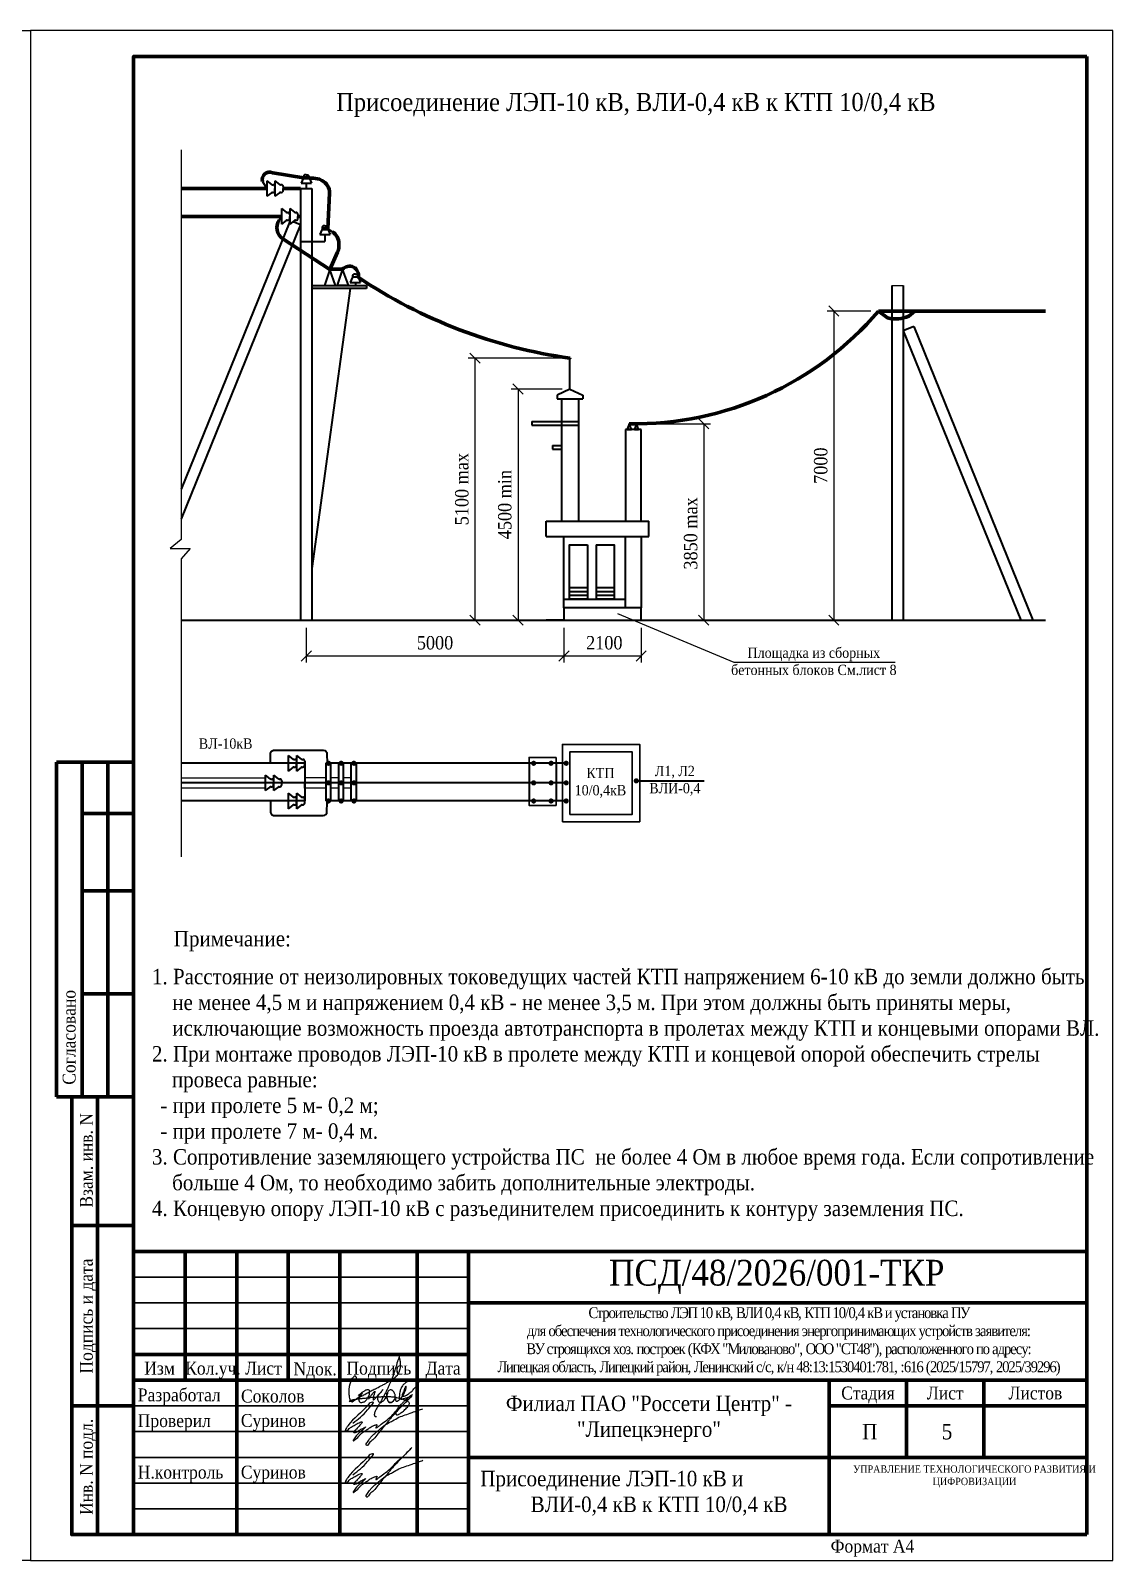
# Model space of a CAD drawing. Header units: millimetres. Extents: x 2157 to 10678, y 3616 to 3913.
# Drawn here: x 6897.9 to 7106.5, y 3616.3 to 3913.3 of the extents above; entities that cross this region are included whole.
import ezdxf
from ezdxf.enums import TextEntityAlignment as Align

# ---------------------------------------------------------------- set-up
doc = ezdxf.new("R2010")
doc.units = ezdxf.units.MM
doc.layers.add('П', color=7, linetype='Continuous')
doc.layers.add('Чертеж', color=7, linetype='Continuous')
doc.styles.add('ESKD1', font='', dxfattribs={"width": 1.2, "oblique": 15})
doc.styles.add('Simplex8', font='times.ttf', dxfattribs={"height": 3.5})
doc.styles.add('стиль1', font='times.ttf', dxfattribs={"width": 0.9})
doc.styles.add('стиль2', font='times.ttf', dxfattribs={"width": 0.9, "height": 2.5})
doc.styles.get('ESKD1').set_extended_font_data('GOST type A')
doc.dimstyles.new('GENPLAN', dxfattribs={"dimtxt": 2.6, "dimasz": 4, "dimexe": 1.3, "dimexo": 1.5, "dimgap": 1.2, "dimtad": 1, "dimzin": 0, "dimtxsty": 'ESKD1', "dimtsz": 1, "dimcen": -2, "dimadec": 0, "dimazin": 0, "dimtfac": 0.75, "dimtix": 1, "dimtmove": 0, "dimatfit": 3, "dimfxl": 1, "dimtvp": 1.2, "dimarcsym": 0})

# ---------------------------------------------------------------- blocks, each defined once
blk = doc.blocks.new('Штамп б')
at = {"lineweight": 70}
for points in [[(20, 0), (8, 0), (8, 85), (20, 85)], [(13, 0), (13, 85)], [(8, 60), (20, 60)], [(8, 25), (20, 25)]]:
    blk.add_lwpolyline(points, dxfattribs=at)
at = {"lineweight": 25, "style": 'Simplex8', "width": 0.9}
for s, p in [('Взам. инв. N', (12.06, 63.49)), ('Подпись и дата', (12.06, 31.28)), ('Инв. N подл.', (12.06, 3.82))]:
    blk.add_text(s, height=2.5, rotation=90, dxfattribs=at).set_placement(p)
blk = doc.blocks.new('A$C5B0935FB')
at = {"lineweight": 70}
for p, q in [((20, 65), (5, 65)), ((5, 0), (5, 65)), ((10, 55), (10, 65)), ((15, 0), (15, 65)), ((20, 0), (20, 65)), ((10, 40), (10, 55)), ((10, 55), (20, 55)), ((10, 20), (10, 40)), ((10, 40), (20, 40)), ((10, 0), (10, 20)), ((10, 20), (20, 20)), ((10, 0), (5, 0)), ((15, 0), (10, 0)), ((20, 0), (15, 0)), ((15, 0), (15, 0))]:
    blk.add_line(p, q, dxfattribs=at)
at = {"lineweight": 25, "style": 'стиль1', "width": 0.9}
blk.add_text('Согласовано', height=2.5, rotation=90, dxfattribs=at).set_placement((8.72, 2.35))
blk = doc.blocks.new('A$C7F1F469D')
at = {"color": 5, "lineweight": 25}
blk.add_spline([(-0.1, 1.78), (1.34, 2.93), (2.75, 4.33), (3.55, 5.31), (3.81, 5.64), (3.86, 5.8), (3.66, 5.81), (3.25, 5.7), (2.89, 5.36), (-1.09, 1.26), (-1.29, 0.98), (-1.47, 0.67), (-1.59, 0.28), (-1.54, 0.16), (-0.98, 0.55), (-0.42, 1.01), (0.34, 1.44), (1.08, 1.86), (1.69, 1.97), (1.62, 1.83), (1.26, 1.37), (0.56, 0.61), (0.16, 0.22), (0, 0), (0.24, -0.04), (0.82, 0.16), (1.44, 0.58), (2.18, 0.95), (2.33, 1.04), (1.93, 0.58), (1.28, 0.02), (0.64, -0.58), (0.1, -1.31), (-0.06, -1.68), (0.13, -1.59), (0.39, -1.41), (1.23, -0.56), (1.62, -0.16), (2.27, 0.27), (2.82, 0.65), (3.41, 1.04), (3.83, 1.25), (4.1, 1.35), (4.33, 1.44), (4.56, 1.45), (4.6, 1.35), (4.48, 1.19), (4.35, 0.92), (4.39, 0.82), (4.59, 0.91), (5.09, 1.34), (6.19, 2.18), (7.41, 3.21), (8.36, 4.22), (9.62, 5.31), (10.99, 6.68), (11.27, 6.98), (9.83, 5.51), (8.6, 4.26), (7.7, 3.28), (7.2, 2.7), (6.74, 2.12), (6.16, 1.41), (5.49, 0.62), (4.74, -0.34), (3.92, -1.29), (3.19, -1.94), (2.91, -2.31), (2.67, -2.58), (2.52, -2.55), (2.49, -2.26), (2.69, -1.9), (3.27, -1.11), (3.8, -0.52), (4.48, 0.07), (5.33, 0.79), (5.97, 1.29), (6.7, 1.77), (7.56, 2.21), (8.83, 2.91), (10.02, 3.35), (11.36, 3.83), (12.55, 4.24), (13.47, 4.57)], degree=3, dxfattribs=at)
blk = doc.blocks.new('Штамп фамилии')
at = {"color": 5}
for points in [[(43.73, -2.14), (43.83, -1.98), (43.93, -1.82), (44.04, -1.65), (44.11, -1.55), (44.23, -1.38), (44.32, -1.29), (44.41, -1.19), (44.52, -1.03), (44.65, -0.88), (44.74, -0.73), (44.83, -0.66), (44.93, -0.57), (44.93, -0.53), (44.92, -0.75), (44.86, -0.97), (44.83, -1.07), (44.81, -1.22), (44.75, -1.37), (44.72, -1.49), (44.69, -1.6), (44.66, -1.72), (44.63, -1.84), (44.61, -1.96), (44.61, -2.1), (44.64, -2.21), (44.67, -2.3), (44.77, -2.23), (44.87, -2.13), (44.95, -2.04), (45.04, -1.97), (45.13, -1.84), (45.25, -1.75), (45.32, -1.64), (45.4, -1.54), (45.51, -1.43), (45.63, -1.29), (45.73, -1.16), (45.83, -1.06), (45.94, -0.96), (46.05, -0.86), (46.13, -0.75), (46.2, -0.67), (46.28, -0.54), (46.36, -0.41), (46.45, -0.32), (46.54, -0.26), (46.33, -0.52), (46.17, -0.74), (46, -0.92), (45.89, -1.03), (45.74, -1.16), (45.61, -1.34), (45.55, -1.5), (45.52, -1.66), (45.51, -1.81), (45.5, -1.93), (45.5, -2.12), (45.55, -2.29), (45.59, -2.43), (45.65, -2.53), (45.74, -2.63), (45.87, -2.7), (46.05, -2.74), (46.16, -2.73), (46.26, -2.7), (46.4, -2.59), (46.51, -2.5), (46.61, -2.41), (46.74, -2.28), (46.84, -2.17), (46.91, -2.07), (47.05, -1.95), (47.16, -1.81), (47.24, -1.61), (47.28, -1.44), (47.26, -1.27), (47.26, -1.17), (47.25, -0.99), (47.25, -0.89), (47.28, -1.05), (47.28, -1.25), (47.27, -1.42), (47.27, -1.63), (47.28, -1.76), (47.3, -1.91), (47.32, -2.03), (47.34, -2.14), (47.38, -2.26), (47.43, -2.39), (47.49, -2.46), (47.55, -2.56), (47.63, -2.62), (47.79, -2.73), (47.93, -2.77), (48.05, -2.78), (48.16, -2.76), (48.29, -2.72), (48.43, -2.59), (48.56, -2.49), (48.67, -2.32), (48.74, -2.18), (48.82, -2.05), (48.89, -1.91), (48.93, -1.71), (48.93, -1.5), (48.92, -1.36), (48.89, -1.23), (48.84, -1.12), (48.77, -0.98), (48.7, -0.83), (48.62, -0.66), (48.52, -0.54), (48.43, -0.46), (48.31, -0.37), (48.2, -0.33), (48.1, -0.3), (48.01, -0.29), (47.91, -0.3), (47.82, -0.34), (47.69, -0.44), (47.61, -0.52), (47.55, -0.62), (47.5, -0.7), (47.43, -0.84), (47.4, -0.92), (47.38, -1.05), (47.32, -1.19), (47.28, -1.36), (47.3, -1.71), (47.35, -2.01), (47.38, -2.24), (47.56, -2.51), (47.76, -2.64), (47.95, -2.71), (48.21, -2.71), (48.39, -2.59), (48.56, -2.41), (48.76, -2.15), (48.94, -2.02), (49, -1.97), (48.99, -2.14), (48.99, -2.3), (49.03, -2.41), (49.1, -2.51), (49.19, -2.51), (49.33, -2.47), (49.46, -2.38), (49.69, -2.22), (49.82, -2.09), (50.06, -1.91), (50.18, -1.73), (50.36, -1.48), (50.47, -1.3), (50.56, -1.12), (50.59, -1.06), (50.65, -0.98), (50.74, -0.81), (50.79, -0.66), (50.84, -0.53), (50.88, -0.41), (50.96, -0.25), (51, -0.09), (51.03, 0.06), (51.04, 0.16), (51.03, 0.28), (51.03, 0.37), (50.99, 0.41), (50.95, 0.4), (50.92, 0.34), (50.87, 0.24), (50.82, 0.13), (50.78, 0.03), (50.73, -0.06), (50.71, -0.14), (50.67, -0.22), (50.62, -0.34), (50.58, -0.46), (50.55, -0.57), (50.51, -0.66), (50.46, -0.74), (50.42, -0.83), (50.38, -0.95), (50.31, -1.07), (50.27, -1.17), (50.26, -1.28), (50.26, -1.41), (50.29, -1.48), (50.33, -1.51), (50.38, -1.52), (50.51, -1.54), (50.64, -1.52), (50.81, -1.47), (50.95, -1.4), (51.11, -1.3), (51.29, -1.22), (51.39, -1.11), (51.52, -1.04), (51.61, -0.95), (51.72, -0.88), (51.85, -0.74), (52, -0.66), (52.17, -0.54), (52.29, -0.43), (52.42, -0.29), (52.55, -0.12), (52.81, 0.14), (52.96, 0.34), (53.06, 0.44), (53.23, 0.71), (53.35, 0.85), (53.46, 1.1), (53.53, 1.37), (53.56, 1.53), (53.55, 1.64), (53.48, 1.68), (53.37, 1.71), (53.22, 1.74), (53.08, 1.75), (52.93, 1.76), (52.74, 1.75), (52.59, 1.72), (52.41, 1.69), (52.3, 1.66), (52.19, 1.62), (52.05, 1.58), (51.87, 1.53), (51.73, 1.47), (51.6, 1.42), (51.5, 1.37), (51.36, 1.3), (51.24, 1.26), (51.08, 1.18), (50.97, 1.1), (50.83, 0.98), (50.73, 0.9), (50.58, 0.79), (50.41, 0.59), (50.31, 0.47), (50.22, 0.31), (50.15, 0.2), (50.05, 0.03), (50, -0.13), (49.94, -0.25), (49.89, -0.41), (49.85, -0.58), (49.81, -0.74), (49.77, -0.98), (49.75, -1.13), (49.74, -1.3), (49.72, -1.48), (49.7, -1.63), (49.7, -1.76), (49.69, -1.89), (49.73, -1.99), (49.77, -2.03), (49.86, -2.07), (49.94, -2.07), (50.05, -2.08), (50.18, -2.08), (50.31, -2.07), (50.39, -2.04), (50.54, -2.01), (50.72, -1.96), (50.96, -1.88), (51.14, -1.83), (51.26, -1.78), (51.39, -1.74), (51.56, -1.7), (51.72, -1.63), (51.88, -1.57), (52.04, -1.49), (52.13, -1.41), (52.22, -1.28), (52.24, -1.22), (52.18, -1.27), (52.06, -1.35), (51.95, -1.42), (51.83, -1.49), (51.72, -1.55), (51.63, -1.65), (51.53, -1.75), (51.44, -1.86), (51.33, -1.92), (51.23, -2.02), (51.13, -2.11), (51.02, -2.2), (50.92, -2.26), (50.81, -2.34), (50.75, -2.44), (50.66, -2.52), (50.55, -2.61), (50.5, -2.67), (50.4, -2.78), (50.3, -2.89), (50.18, -2.99), (50.11, -3.06), (49.99, -3.17), (49.87, -3.28), (49.76, -3.38), (49.63, -3.54), (49.53, -3.65), (49.49, -3.74), (49.41, -3.86), (49.34, -3.96), (49.27, -4.04), (49.19, -4.15), (49.15, -4.22), (49.09, -4.33), (49.05, -4.44), (49.03, -4.54), (49.03, -4.64), (49.03, -4.72), (49.03, -4.81), (49.04, -4.91), (49.05, -5), (49.08, -5.05), (49.14, -5.12), (49.19, -5.15), (49.32, -5.16), (49.52, -5.09), (49.61, -5.04), (49.79, -4.95), (49.93, -4.85), (50.02, -4.79), (50.17, -4.66), (50.3, -4.55), (50.49, -4.41), (50.64, -4.29), (50.79, -4.13), (50.96, -3.99), (51.12, -3.82), (51.28, -3.66), (51.42, -3.49), (51.51, -3.35), (51.6, -3.2), (51.63, -3.06), (51.66, -2.96), (51.66, -2.87), (51.61, -2.79), (51.55, -2.7), (51.42, -2.62), (51.36, -2.56), (51.06, -2.43), (50.9, -2.37), (50.74, -2.3), (50.52, -2.21), (50.27, -2.09), (50.08, -2.05), (49.88, -1.98), (49.69, -1.95), (49.48, -1.91), (49.23, -1.85), (49.07, -1.8), (48.9, -1.77), (48.69, -1.74), (48.57, -1.72), (48.35, -1.7), (48.23, -1.7), (48.05, -1.68), (47.81, -1.66), (47.6, -1.65), (47.4, -1.65), (47.25, -1.65), (47, -1.63), (46.84, -1.64), (46.62, -1.65), (46.43, -1.66), (46.27, -1.67), (46.1, -1.69), (45.81, -1.71), (45.58, -1.71), (45.37, -1.74), (45.12, -1.76), (44.85, -1.77), (44.66, -1.77), (44.47, -1.79), (44.19, -1.8), (44.03, -1.82), (43.69, -1.85), (43.48, -1.89), (43.28, -1.91), (43.06, -1.95), (42.79, -1.98), (42.58, -2.01), (42.41, -2.04), (42.07, -2.06), (41.79, -2.1), (41.52, -2.14), (41.25, -2.18), (40.95, -2.22), (40.69, -2.26), (40.48, -2.32), (40.25, -2.38), (40.08, -2.45), (39.94, -2.51), (40.01, -2.53), (40.29, -2.48), (40.42, -2.42), (40.63, -2.37), (40.91, -2.32), (41.13, -2.22), (41.37, -2.12), (41.57, -1.98), (41.78, -1.85), (41.96, -1.76), (42.11, -1.68), (42.25, -1.57), (42.49, -1.48), (42.66, -1.38), (42.84, -1.28), (43.03, -1.17), (43.29, -1.03), (43.5, -0.91), (43.63, -0.85), (43.71, -0.79), (43.85, -0.74), (43.99, -0.66), (44.12, -0.57), (44.26, -0.49), (44.44, -0.39), (44.66, -0.27), (44.85, -0.19), (45.07, -0.09), (45.27, 0.01), (45.6, 0.18), (45.89, 0.32), (46.14, 0.46), (46.28, 0.53), (46.41, 0.58), (46.52, 0.65), (46.65, 0.72), (46.8, 0.81), (46.92, 0.88), (47.08, 0.96), (47.28, 1.1), (47.44, 1.22), (47.61, 1.32), (47.82, 1.45), (47.96, 1.51), (48.11, 1.6), (48.27, 1.69), (48.4, 1.8), (48.56, 1.9), (48.67, 1.98), (48.87, 2.12), (48.96, 2.2), (49.05, 2.26), (49.18, 2.41), (49.33, 2.58), (49.44, 2.76), (49.53, 2.91), (49.58, 2.99), (49.65, 3.13), (49.69, 3.19), (49.72, 3.27), (49.77, 3.43), (49.81, 3.54), (49.83, 3.65), (49.87, 3.74), (49.89, 3.84), (49.91, 3.97), (49.91, 4.05), (49.93, 4.19), (49.93, 4.29), (49.93, 4.48), (49.94, 4.62), (49.93, 4.79), (49.94, 4.92), (49.92, 5.17), (49.9, 5.34), (49.85, 5.46), (49.82, 5.64), (49.8, 5.81), (49.75, 6.03), (49.72, 6.14), (49.7, 6.21), (49.66, 6.11), (49.6, 5.96), (49.54, 5.74), (49.49, 5.6), (49.45, 5.5), (49.4, 5.38), (49.36, 5.28), (49.33, 5.13), (49.29, 5.05), (49.24, 4.88), (49.22, 4.8), (49.21, 4.71), (49.14, 4.53), (49.13, 4.39), (49.1, 4.29), (49.08, 4.21), (49.04, 4.11), (48.98, 3.94), (48.93, 3.75), (48.85, 3.52), (48.8, 3.33), (48.75, 3.18), (48.71, 3.05), (48.67, 2.91), (48.61, 2.76), (48.51, 2.51), (48.43, 2.27), (48.3, 2), (48.19, 1.73), (48.04, 1.41), (47.91, 1.07), (47.75, 0.67), (47.66, 0.47), (47.53, 0.23), (47.46, 0.05), (47.33, -0.21), (47.23, -0.42), (47.12, -0.63), (46.99, -0.88), (46.89, -1.07), (46.77, -1.3), (46.67, -1.5), (46.57, -1.65), (46.47, -1.88), (46.38, -2.04), (46.33, -2.15), (46.23, -2.39), (46.13, -2.57), (46.02, -2.74), (45.92, -2.88), (45.86, -3.02), (45.76, -3.15), (45.6, -3.42), (45.47, -3.62), (45.35, -3.84), (45.24, -4.02), (45.15, -4.2), (45.03, -4.41), (44.92, -4.61), (44.89, -4.74), (44.89, -4.8), (44.88, -4.88), (44.86, -4.94), (44.86, -5.01), (44.85, -5.09), (44.85, -5.14), (44.87, -5.24), (44.88, -5.29), (44.9, -5.35), (44.92, -5.38), (44.94, -5.41), (44.97, -5.44), (45.04, -5.47), (45.11, -5.49), (45.2, -5.49), (45.28, -5.49)], [(40.77, 1.76), (40.77, 1.49), (40.98, 1.54), (41.14, 1.65), (41.28, 1.84), (41.37, 1.98), (41.37, 2.16), (41.29, 2.26), (41.2, 2.35), (41.07, 2.38), (40.96, 2.38), (40.9, 2.32), (40.79, 2.19), (40.73, 2.13), (40.66, 2.05), (40.62, 1.93), (40.51, 1.89), (40.45, 1.78), (40.45, 1.69), (40.4, 1.64), (40.35, 1.55), (40.31, 1.46), (40.27, 1.35), (40.24, 1.25), (40.21, 1.16), (40.17, 1.04), (40.14, 0.95), (40.12, 0.86), (40.09, 0.75), (40.06, 0.65), (40.02, 0.57), (40.01, 0.47), (39.99, 0.39), (39.97, 0.24), (39.95, 0.12), (39.93, -0.06), (39.93, -0.18), (39.92, -0.3), (39.91, -0.4), (39.91, -0.51), (39.91, -0.63), (39.91, -0.74), (39.92, -0.85), (39.92, -0.95), (39.93, -1.03), (39.93, -1.13), (39.93, -1.22), (39.94, -1.38), (39.94, -1.52), (39.96, -1.64), (39.97, -1.75), (40.04, -1.95), (40.08, -2.05), (40.12, -2.17), (40.16, -2.26), (40.23, -2.39), (40.31, -2.48), (40.41, -2.55), (40.52, -2.6), (40.59, -2.61), (40.69, -2.57), (40.79, -2.5), (40.88, -2.43), (40.96, -2.37), (41.08, -2.27), (41.22, -2.14), (41.34, -2.09), (41.46, -2), (41.55, -1.93), (41.66, -1.84), (41.74, -1.76), (41.81, -1.7), (41.89, -1.64), (41.99, -1.55), (42.03, -1.45), (41.93, -1.63), (41.9, -1.74), (41.88, -1.84), (41.86, -1.94), (41.83, -2.04), (41.83, -2.17), (41.83, -2.27), (41.85, -2.37), (41.88, -2.46), (41.92, -2.54), (41.99, -2.64), (42.08, -2.71), (42.19, -2.74), (42.29, -2.74), (42.42, -2.74), (42.55, -2.72), (42.7, -2.69), (42.81, -2.65), (42.91, -2.61), (43.07, -2.5), (43.17, -2.4), (43.27, -2.29), (43.37, -2.17), (43.47, -2.07), (43.55, -1.94), (43.61, -1.82), (43.7, -1.66), (43.76, -1.52), (43.83, -1.36), (43.89, -1.19), (43.91, -1.04), (43.93, -0.85), (43.93, -0.69), (43.93, -0.56), (43.9, -0.44), (43.83, -0.37), (43.73, -0.31), (43.6, -0.3), (43.42, -0.3), (43.28, -0.33), (43.17, -0.37), (43, -0.47), (42.88, -0.54), (42.8, -0.59), (42.66, -0.67), (42.56, -0.74), (42.42, -0.84), (42.28, -0.96), (42.18, -1.08), (42.12, -1.19), (42.08, -1.32), (42.02, -1.48)], [(42.05, -1.5), (42.12, -1.46), (42.2, -1.41), (42.26, -1.36), (42.36, -1.28), (42.43, -1.16), (42.49, -1.06), (42.51, -0.95), (42.54, -0.85), (42.52, -0.78), (42.4, -0.86), (42.29, -0.96), (42.18, -1.05), (42.09, -1.11), (42, -1.18), (41.92, -1.24), (41.85, -1.3), (41.79, -1.35), (41.75, -1.41)]]:
    blk.add_lwpolyline(points, dxfattribs=at)
at = {"layer": 'Чертеж', "color": 67, "lineweight": -2, "true_color": 0x727430}
for p in [(40.81, -8.53), (40.81, -18.55)]:
    blk.add_blockref('A$C7F1F469D', p, dxfattribs=at)
at = {"color": 7, "char_height": 2.5, "attachment_point": 4, "style": 'стиль1'}
for s, insert, width in [(' Разработал', (-1.9, -1.68), 17), ('Соколов', (18.98, -1.52), 20), (' Проверил', (-1.9, -6.68), 17), (' Суринов', (18.1, -6.65), 20), (' Н.контроль', (-1.9, -16.68), 17), (' Суринов', (18.1, -16.68), 20)]:
    blk.add_mtext(s, dxfattribs=dict(at, insert=insert, width=width))
blk = doc.blocks.new('*D41')
at = {"color": 0, "lineweight": -2, "transparency": 16777216}
for p, q in [((6951.37, 3797.35), (6951.37, 3790.62)), ((7001.37, 3797.35), (7001.37, 3790.62)), ((6950.37, 3790.92), (6952.37, 3792.92)), ((7000.37, 3790.92), (7002.37, 3792.92)), ((6951.37, 3791.92), (7001.37, 3791.92))]:
    blk.add_line(p, q, dxfattribs=at)
at = {"layer": 'Defpoints', "color": 0, "transparency": 16777216}
for p in [(6951.37, 3798.85), (7001.37, 3798.85), (7001.37, 3791.92)]:
    blk.add_point(p, dxfattribs=at)
at = {"color": 0, "transparency": 16777216, "insert": (6976.37, 3794.45), "char_height": 2.6, "attachment_point": 5, "style": 'стиль1'}
blk.add_mtext('5000', dxfattribs=at)
blk = doc.blocks.new('*D42')
at = {"color": 0, "lineweight": -2, "transparency": 16777216}
for p, q in [((7001.37, 3797.35), (7001.37, 3790.62)), ((7016.37, 3797.35), (7016.37, 3790.62)), ((7000.37, 3790.92), (7002.37, 3792.92)), ((7015.37, 3790.92), (7017.37, 3792.92)), ((7001.37, 3791.92), (7016.37, 3791.92))]:
    blk.add_line(p, q, dxfattribs=at)
at = {"layer": 'Defpoints', "color": 0, "transparency": 16777216}
for p in [(7001.37, 3798.85), (7016.37, 3798.85), (7016.37, 3791.92)]:
    blk.add_point(p, dxfattribs=at)
at = {"color": 0, "transparency": 16777216, "insert": (7009.22, 3794.45), "char_height": 2.6, "attachment_point": 5, "style": 'стиль1'}
blk.add_mtext('2100', dxfattribs=at)
blk = doc.blocks.new('*D43')
at = {"color": 0, "lineweight": -2, "transparency": 16777216}
for p, q in [((7001.05, 3849.72), (6982.8, 3849.72)), ((6985.1, 3848.72), (6983.1, 3850.72)), ((6984.1, 3849.72), (6984.1, 3798.85)), ((7001.05, 3798.85), (6982.8, 3798.85)), ((6985.1, 3797.85), (6983.1, 3799.85))]:
    blk.add_line(p, q, dxfattribs=at)
at = {"layer": 'Defpoints', "color": 0, "transparency": 16777216}
for p in [(7002.55, 3849.72), (6984.1, 3798.85), (7002.55, 3798.85)]:
    blk.add_point(p, dxfattribs=at)
at = {"color": 0, "transparency": 16777216, "insert": (6981.58, 3824.29), "char_height": 2.6, "attachment_point": 5, "rotation": 90, "style": 'стиль1'}
blk.add_mtext('5100 max', dxfattribs=at)
blk = doc.blocks.new('*D44')
at = {"color": 0, "lineweight": -2, "transparency": 16777216}
for p, q in [((7001.05, 3843.72), (6991.17, 3843.72)), ((6993.47, 3842.72), (6991.47, 3844.72)), ((6992.47, 3843.72), (6992.47, 3798.85)), ((7001.05, 3798.85), (6991.17, 3798.85)), ((6993.47, 3797.85), (6991.47, 3799.85))]:
    blk.add_line(p, q, dxfattribs=at)
at = {"layer": 'Defpoints', "color": 0, "transparency": 16777216}
for p in [(7002.55, 3843.72), (6992.47, 3798.85), (7002.55, 3798.85)]:
    blk.add_point(p, dxfattribs=at)
at = {"color": 0, "transparency": 16777216, "insert": (6989.92, 3821.29), "char_height": 2.6, "attachment_point": 5, "rotation": 90, "style": 'стиль1'}
blk.add_mtext('4500 min', dxfattribs=at)
blk = doc.blocks.new('*D45')
at = {"color": 0, "lineweight": -2, "transparency": 16777216}
for p, q in [((7029.52, 3835.98), (7027.52, 3837.98)), ((7016.94, 3836.98), (7029.82, 3836.98)), ((7028.52, 3836.98), (7028.52, 3798.85)), ((7016.94, 3798.85), (7029.82, 3798.85)), ((7029.52, 3797.85), (7027.52, 3799.85))]:
    blk.add_line(p, q, dxfattribs=at)
at = {"layer": 'Defpoints', "color": 0, "transparency": 16777216}
for p in [(7015.44, 3836.98), (7015.44, 3798.85), (7028.52, 3798.85)]:
    blk.add_point(p, dxfattribs=at)
at = {"color": 0, "transparency": 16777216, "insert": (7025.99, 3815.69), "char_height": 2.6, "attachment_point": 5, "rotation": 90, "style": 'стиль1'}
blk.add_mtext('3850 max', dxfattribs=at)
blk = doc.blocks.new('*D46')
at = {"color": 0, "lineweight": -2, "transparency": 16777216}
for p, q in [((7060.92, 3858.85), (7052.46, 3858.85)), ((7054.76, 3857.85), (7052.76, 3859.85)), ((7053.76, 3858.85), (7053.76, 3798.85)), ((7060.92, 3798.85), (7052.46, 3798.85)), ((7054.76, 3797.85), (7052.76, 3799.85))]:
    blk.add_line(p, q, dxfattribs=at)
at = {"layer": 'Defpoints', "color": 0, "transparency": 16777216}
for p in [(7062.42, 3858.85), (7053.76, 3798.85), (7062.42, 3798.85)]:
    blk.add_point(p, dxfattribs=at)
at = {"color": 0, "transparency": 16777216, "insert": (7051.23, 3828.85), "char_height": 2.6, "attachment_point": 5, "rotation": 90, "style": 'стиль1'}
blk.add_mtext('7000', dxfattribs=at)

msp = doc.modelspace()

# ---------------------------------------------------------------- linework, layer by layer
at = {"lineweight": 70}
for p, q in [((7102.884, 3908.313), (7102.884, 3621.313)), ((6943.701, 3882.643), (6927.078, 3882.643)), ((6950.278, 3882.643), (6946.899, 3882.643)), ((6946.571, 3877.247), (6927.078, 3877.247)), ((6950.278, 3877.247), (6949.769, 3877.247)), ((6955.952, 3866.949), (6946.862, 3872.877)), ((6957.467, 3870.288), (6955.952, 3866.949)), ((6957.702, 3871.993), (6957.702, 3871.375)), ((6958.426, 3866.967), (6955.952, 3866.967)), ((7062.421, 3858.851), (7094.859, 3858.851)), ((6917.884, 3621.313), (7102.884, 3621.313))]:
    msp.add_line(p, q, dxfattribs=at)
for p, q in [((6927.078, 3890.188), (6927.078, 3814.54)), ((6952.458, 3798.85), (6952.458, 3863.85)), ((7065.063, 3863.85), (7067.243, 3863.85)), ((7065.063, 3798.85), (7065.063, 3858.851)), ((6927.078, 3814.54), (6924.944, 3812.744)), ((6924.944, 3812.744), (6928.869, 3812.744)), ((6928.869, 3812.744), (6927.078, 3810.783)), ((6927.078, 3810.783), (6927.078, 3752.937)), ((6950.278, 3798.83), (6951.368, 3798.83)), ((6952.458, 3798.83), (6951.368, 3798.83)), ((7011.773, 3800.15), (7034.359, 3790.682)), ((7034.359, 3790.682), (7065.68, 3790.682))]:
    msp.add_line(p, q)
at = {"lineweight": 40}
for p, q in [((6942.899, 3883.99), (6943.701, 3882.643)), ((6943.701, 3884.143), (6943.701, 3881.143)), ((6943.701, 3884.143), (6944.607, 3883.465)), ((6944.607, 3881.82), (6943.701, 3881.143)), ((6944.824, 3883.393), (6944.942, 3883.393)), ((6944.824, 3881.893), (6944.942, 3881.893)), ((6945.3, 3884.143), (6945.3, 3881.143)), ((6945.3, 3884.143), (6946.206, 3883.465)), ((6945.303, 3883.028), (6945.3, 3882.643)), ((6945.303, 3882.257), (6945.3, 3882.643)), ((6946.206, 3881.82), (6945.3, 3881.143)), ((6946.423, 3883.393), (6946.541, 3883.393)), ((6946.423, 3881.893), (6946.541, 3881.893)), ((6946.902, 3883.028), (6946.899, 3882.643)), ((6946.902, 3882.257), (6946.899, 3882.643)), ((6950.278, 3882.643), (6950.278, 3844.991)), ((6950.278, 3882.643), (6952.458, 3882.643)), ((6950.368, 3883.664), (6952.368, 3883.664)), ((6951.925, 3884.724), (6950.811, 3884.724)), ((6951.368, 3883.664), (6951.368, 3882.643)), ((6952.458, 3882.643), (6952.458, 3798.83)), ((6948.17, 3876.278), (6927.078, 3824.303)), ((6946.096, 3876.518), (6946.571, 3877.247)), ((6946.571, 3878.747), (6946.571, 3875.747)), ((6946.571, 3878.747), (6947.477, 3878.069)), ((6947.477, 3876.425), (6946.571, 3875.747)), ((6947.693, 3877.997), (6947.812, 3877.997)), ((6947.693, 3876.497), (6947.812, 3876.497)), ((6948.17, 3878.747), (6948.17, 3875.747)), ((6948.17, 3878.747), (6949.076, 3878.069)), ((6948.173, 3877.632), (6948.17, 3877.247)), ((6948.173, 3876.861), (6948.17, 3877.247)), ((6949.076, 3876.425), (6948.17, 3875.747)), ((6948.849, 3876.255), (6950.278, 3875.675)), ((6949.292, 3877.997), (6949.41, 3877.997)), ((6949.292, 3876.497), (6949.41, 3876.497)), ((6949.772, 3877.632), (6949.769, 3877.247)), ((6949.772, 3876.861), (6949.769, 3877.247)), ((6950.278, 3875.675), (6927.078, 3818.506)), ((6954.007, 3873.735), (6956.007, 3873.735)), ((6955.564, 3874.796), (6954.45, 3874.796)), ((6955.007, 3873.735), (6955.007, 3872.378)), ((6955.564, 3874.796), (6956.479, 3874.217)), ((6950.278, 3872.378), (6955.007, 3872.378)), ((6950.278, 3869.47), (6950.278, 3798.83)), ((6959.912, 3864.381), (6961.912, 3864.381)), ((6961.469, 3865.441), (6960.355, 3865.441)), ((6960.912, 3864.381), (6960.912, 3863.85)), ((6952.458, 3863.85), (6963.04, 3863.85)), ((6963.04, 3863.258), (6952.458, 3863.258)), ((6959.904, 3863.258), (6952.458, 3808.857)), ((6963.04, 3863.85), (6963.04, 3863.258)), ((7065.063, 3798.85), (7065.063, 3863.85)), ((7067.243, 3863.85), (7067.243, 3798.83)), ((7069.261, 3855.851), (7067.243, 3855.029)), ((7069.261, 3855.851), (7092.393, 3798.85)), ((7067.243, 3855.029), (7090.04, 3798.85)), ((7002.546, 3843.721), (7002.546, 3849.721)), ((7002.546, 3843.721), (7000.058, 3842.562)), ((7002.546, 3843.721), (7005.033, 3842.562)), ((7000.058, 3842.562), (7000.058, 3841.799)), ((7000.058, 3841.799), (7005.033, 3841.799)), ((7000.893, 3841.799), (7000.893, 3818.1)), ((7004.255, 3818.1), (7004.255, 3841.799)), ((7005.033, 3842.562), (7005.033, 3841.799)), ((6995.137, 3837.407), (7004.255, 3837.407)), ((6995.137, 3837.407), (6995.137, 3836.715)), ((6995.137, 3836.715), (7004.255, 3836.715)), ((7016.368, 3835.85), (7013.35, 3835.85)), ((7013.35, 3835.85), (7013.35, 3818.1)), ((7016.368, 3818.1), (7016.368, 3835.85)), ((6999.166, 3832.775), (7000.893, 3832.775)), ((6999.166, 3832.775), (6999.166, 3832.02)), ((6999.166, 3832.02), (7000.893, 3832.02)), ((6997.966, 3818.1), (7017.845, 3818.1)), ((6997.966, 3815.1), (6997.966, 3818.1)), ((6999.989, 3818.1), (7002.833, 3818.1)), ((7001.411, 3818.1), (7004.255, 3818.1)), ((7017.845, 3815.1), (7017.845, 3818.1)), ((6997.966, 3815.1), (7017.845, 3815.1)), ((7001.368, 3801.25), (7001.368, 3815.1)), ((7005.937, 3813.5), (7005.937, 3802.926)), ((7007.654, 3813.5), (7007.654, 3802.926)), ((7011.29, 3815.1), (7016.368, 3815.1)), ((7013.35, 3801.25), (7013.35, 3815.1)), ((7016.368, 3815.1), (7016.368, 3801.25)), ((7002.486, 3805.224), (7005.937, 3805.224)), ((7007.654, 3805.224), (7011.138, 3805.224)), ((7001.368, 3802.926), (7013.35, 3802.926)), ((7002.486, 3804.415), (7005.937, 3804.415)), ((7002.486, 3803.701), (7005.937, 3803.701)), ((7007.654, 3804.415), (7011.138, 3804.415)), ((7007.654, 3803.701), (7011.138, 3803.701)), ((6927.078, 3798.85), (7094.859, 3798.85)), ((7016.368, 3801.25), (7011.29, 3801.25)), ((6947.894, 3772.569), (6947.894, 3769.569)), ((6947.894, 3772.569), (6948.8, 3771.891)), ((6949.493, 3772.569), (6949.493, 3769.569)), ((6949.493, 3772.569), (6950.399, 3771.891)), ((6951.092, 3771.069), (6927.078, 3771.069)), ((6948.8, 3770.247), (6947.894, 3769.569)), ((6949.016, 3771.819), (6949.134, 3771.819)), ((6949.016, 3770.319), (6949.134, 3770.319)), ((6949.496, 3771.454), (6949.493, 3771.069)), ((6949.496, 3770.683), (6949.493, 3771.069)), ((6950.399, 3770.247), (6949.493, 3769.569)), ((6950.615, 3771.819), (6950.733, 3771.819)), ((6950.615, 3770.319), (6950.733, 3770.319)), ((6951.095, 3771.454), (6951.092, 3771.069)), ((6951.092, 3771.069), (6951.092, 3763.746)), ((6951.095, 3770.683), (6951.092, 3771.069)), ((7002.27, 3771.069), (6955.172, 3771.069)), ((6994.623, 3771.069), (6994.623, 3763.746)), ((6999.858, 3771.069), (6999.858, 3763.746)), ((7002.27, 3767.259), (6927.078, 3767.259)), ((6943.425, 3768.759), (6943.425, 3765.759)), ((6943.425, 3768.759), (6944.331, 3768.081)), ((6944.331, 3766.437), (6943.425, 3765.759)), ((6944.548, 3768.009), (6944.666, 3768.009)), ((6944.548, 3766.509), (6944.666, 3766.509)), ((6945.024, 3768.759), (6945.024, 3765.759)), ((6945.024, 3768.759), (6945.93, 3768.081)), ((6945.027, 3767.645), (6945.024, 3767.259)), ((6945.027, 3766.874), (6945.024, 3767.259)), ((6945.93, 3766.437), (6945.024, 3765.759)), ((6946.147, 3768.009), (6946.265, 3768.009)), ((6946.147, 3766.509), (6946.265, 3766.509)), ((6946.626, 3767.645), (6946.623, 3767.259)), ((6946.626, 3766.874), (6946.623, 3767.259)), ((7015.421, 3767.657), (7028.598, 3767.658)), ((6951.092, 3763.746), (6927.078, 3763.746)), ((6947.894, 3765.246), (6947.894, 3762.246)), ((6947.894, 3765.246), (6948.8, 3764.568)), ((6949.016, 3764.496), (6949.134, 3764.496)), ((6949.016, 3762.996), (6949.134, 3762.996)), ((6949.493, 3765.246), (6949.493, 3762.246)), ((6949.493, 3765.246), (6950.399, 3764.568)), ((6949.496, 3764.132), (6949.493, 3763.746)), ((6949.496, 3763.361), (6949.493, 3763.746)), ((6950.615, 3764.496), (6950.733, 3764.496)), ((6950.615, 3762.996), (6950.733, 3762.996)), ((6951.095, 3764.132), (6951.092, 3763.746)), ((6951.095, 3763.361), (6951.092, 3763.746)), ((7002.27, 3763.746), (6955.172, 3763.746)), ((6948.8, 3762.924), (6947.894, 3762.246)), ((6950.399, 3762.924), (6949.493, 3762.246))]:
    msp.add_line(p, q, dxfattribs=at)
at = {"lineweight": 70}
for points in [[(7102.884, 3908.313), (6917.884, 3908.313), (6917.884, 3621.313)], [(6917.884, 3676.313), (7102.884, 3676.313)], [(6927.884, 3676.313), (6927.884, 3651.313)], [(6937.884, 3676.313), (6937.884, 3621.313)], [(6947.884, 3676.313), (6947.884, 3651.313)], [(6957.884, 3676.313), (6957.884, 3621.313)], [(6972.884, 3676.313), (6972.884, 3621.313)], [(6982.884, 3676.313), (6982.884, 3621.313)], [(6982.884, 3666.313), (7102.884, 3666.313)], [(6917.884, 3656.313), (6982.884, 3656.313)], [(6917.884, 3651.313), (7102.884, 3651.313)], [(7052.884, 3651.313), (7052.884, 3621.313)], [(7067.884, 3651.313), (7067.884, 3636.313)], [(7082.884, 3651.313), (7082.884, 3636.313)], [(7052.884, 3646.313), (7102.884, 3646.313)], [(6982.884, 3636.313), (7102.884, 3636.313)]]:
    msp.add_lwpolyline(points, dxfattribs=at)
for points in [[(6942.899, 3883.99), (6942.899, 3883.99, -0.6528679), (6944.861, 3885.695), (6950.811, 3884.724, -0.0643571), (6953.923, 3884.466), (6954.418, 3884.224, -0.298991), (6955.889, 3881.738), (6955.564, 3874.796), (6954.45, 3874.796)], [(6961.469, 3865.441), (6961.469, 3865.441, 0.1137863), (7002.546, 3849.721), (7002.546, 3849.721)], [(7062.421, 3858.851), (7064.208, 3857.534, 0.1665302), (7068.314, 3857.88), (7069.512, 3858.851)]]:
    msp.add_lwpolyline(points, format="xyb", dxfattribs=at)
at = {"lineweight": 40}
for points in [[(6951.368, 3885.315), (6951.041, 3885.315, 0.2100397), (6950.811, 3884.997), (6950.811, 3884.859, -0.1004785), (6950.753, 3884.574), (6950.368, 3883.664)], [(6951.368, 3885.315), (6951.695, 3885.315, -0.2100397), (6951.925, 3884.997), (6951.925, 3884.859, 0.1004785), (6951.982, 3884.574), (6952.368, 3883.664)], [(6955.007, 3875.387), (6954.68, 3875.387, 0.2100397), (6954.45, 3875.068), (6954.45, 3874.93, -0.1004785), (6954.392, 3874.645), (6954.007, 3873.735)], [(6955.007, 3875.387), (6955.334, 3875.387, -0.2100397), (6955.564, 3875.068), (6955.564, 3874.93, 0.1004785), (6955.622, 3874.645), (6956.007, 3873.735)], [(6960.912, 3866.033), (6960.585, 3866.033, 0.2100397), (6960.355, 3865.714), (6960.355, 3865.576, -0.1004785), (6960.297, 3865.291), (6959.912, 3864.381)], [(6960.912, 3866.033), (6961.239, 3866.033, -0.2100397), (6961.469, 3865.714), (6961.469, 3865.576, 0.1004785), (6961.527, 3865.291), (6961.912, 3864.381)], [(6944.438, 3771.069), (6944.438, 3772.875, -0.4142136), (6945.169, 3773.606), (6954.669, 3773.606, -0.410032), (6955.4, 3772.885), (6955.426, 3771.069)], [(6944.438, 3763.746), (6944.438, 3761.643, 0.4142136), (6945.169, 3760.913), (6954.669, 3760.913, 0.410032), (6955.4, 3761.633), (6955.426, 3763.45)]]:
    msp.add_lwpolyline(points, format="xyb", dxfattribs=at)
for points in [[(6954.924, 3863.85), (6957.077, 3863.85), (6955.952, 3866.949), (6955.952, 3866.949)], [(6957.398, 3863.868), (6959.551, 3863.868), (6958.426, 3866.967), (6958.426, 3866.967)], [(7013.687, 3835.843), (7014.472, 3835.843), (7014.062, 3836.974), (7014.062, 3836.974)], [(7015.063, 3835.85), (7015.849, 3835.85), (7015.438, 3836.981), (7015.438, 3836.981)], [(7001.368, 3798.85), (7016.368, 3798.85), (7016.368, 3801.25), (7001.368, 3801.25)]]:
    msp.add_lwpolyline(points, close=True, dxfattribs=at)
for points in [[(7005.937, 3802.926), (7002.486, 3802.926), (7002.486, 3813.5), (7005.937, 3813.5)], [(7007.654, 3813.5), (7011.138, 3813.5), (7011.138, 3802.926), (7007.654, 3802.926)], [(7001.368, 3798.85), (6997.966, 3798.85)], [(6955.172, 3771.069), (6955.172, 3763.746)], [(6956.157, 3763.746), (6956.157, 3771.069)], [(6957.668, 3763.746), (6957.668, 3771.069)], [(6958.631, 3763.746), (6958.631, 3771.069)], [(6960.11, 3763.746), (6960.11, 3771.069)], [(6961.143, 3763.746), (6961.143, 3771.069)]]:
    msp.add_lwpolyline(points, dxfattribs=at)
at = {"lineweight": 35}
for points in [[(6999.86, 3772.209), (6994.623, 3772.209), (6994.623, 3762.892), (6999.86, 3762.892)], [(7001.092, 3759.72), (7016.092, 3759.72), (7016.092, 3774.72), (7001.092, 3774.72)], [(7002.51, 3761.13), (7014.656, 3761.13), (7014.656, 3773.275), (7002.51, 3773.275)]]:
    msp.add_lwpolyline(points, close=True, dxfattribs=at)
at = {"lineweight": 40, "const_width": 0.5}
for points in [[(6955.426, 3771.069, 1), (6955.926, 3771.069, 1)], [(6957.9, 3771.069, 1), (6958.4, 3771.069, 1)], [(6960.386, 3771.069, 1), (6960.886, 3771.069, 1)], [(6995.255, 3771.069, 1), (6995.755, 3771.069, 1)], [(6998.64, 3771.069, 1), (6999.14, 3771.069, 1)], [(6955.426, 3767.259, 1), (6955.926, 3767.259, 1)], [(6957.9, 3767.259, 1), (6958.4, 3767.259, 1)], [(6960.386, 3767.259, 1), (6960.886, 3767.259, 1)], [(6995.255, 3767.259, 1), (6995.755, 3767.259, 1)], [(6998.64, 3767.259, 1), (6999.14, 3767.259, 1)], [(6955.426, 3763.746, 1), (6955.926, 3763.746, 1)], [(6957.9, 3763.746, 1), (6958.4, 3763.746, 1)], [(6960.386, 3763.746, 1), (6960.886, 3763.746, 1)], [(6995.255, 3763.746, 1), (6995.755, 3763.746, 1)], [(6998.64, 3763.746, 1), (6999.14, 3763.746, 1)]]:
    msp.add_lwpolyline(points, format="xyb", close=True, dxfattribs=at)
at = {"const_width": 0.5}
for points in [[(7001.574, 3771.069, 1), (7002.074, 3771.069, 1)], [(7001.574, 3767.259, 1), (7002.074, 3767.259, 1)], [(7015.171, 3767.657, 1), (7015.671, 3767.657, 1)], [(7001.574, 3763.746, -1), (7002.074, 3763.746, -1)]]:
    msp.add_lwpolyline(points, format="xyb", close=True, dxfattribs=at)
at = {"lineweight": 25}
for points in [[(6927.078, 3768.259), (6943.425, 3768.259)], [(6943.425, 3766.259), (6927.078, 3766.259)], [(6955.172, 3768.259), (6951.041, 3768.259), (6951.041, 3767.259), (6958.631, 3767.259)], [(6955.172, 3766.259), (6951.041, 3766.259), (6951.041, 3767.259), (6958.631, 3767.259)], [(6957.668, 3768.259), (6956.157, 3768.259)], [(6957.668, 3766.259), (6956.157, 3766.259)], [(6960.142, 3768.259), (6958.631, 3768.259)], [(6960.142, 3766.259), (6958.631, 3766.259)]]:
    msp.add_lwpolyline(points, dxfattribs=at)
at = {"lineweight": 30}
for points in [[(6917.884, 3671.313), (6982.884, 3671.313)], [(6917.884, 3666.313), (6982.884, 3666.313)], [(6917.884, 3661.313), (6982.884, 3661.313)], [(6917.884, 3646.313), (6982.884, 3646.313)], [(6917.884, 3641.313), (6982.884, 3641.313)], [(6917.884, 3636.313), (6982.884, 3636.313)], [(6917.884, 3631.313), (6982.884, 3631.313)], [(6917.884, 3626.313), (6982.884, 3626.313)]]:
    msp.add_lwpolyline(points, dxfattribs=at)
at = {"lineweight": 40}
for centre, start, end in [((6944.824, 3883.754), 233.18677, 270), ((6944.824, 3881.531), 90, 126.81323), ((6944.942, 3883.031), 359.5272, 90), ((6944.942, 3882.254), 270, 0.4728), ((6946.423, 3883.754), 233.18677, 270), ((6946.423, 3881.531), 90, 126.81323), ((6946.541, 3883.031), 359.5272, 90), ((6946.541, 3882.254), 270, 0.4728), ((6947.693, 3878.358), 233.18677, 270), ((6947.693, 3876.135), 90, 126.81323), ((6947.812, 3877.635), 359.5272, 90), ((6947.812, 3876.858), 270, 0.4728), ((6949.292, 3878.358), 233.18677, 270), ((6949.292, 3876.135), 90, 126.81323), ((6949.41, 3877.635), 359.5272, 90), ((6949.41, 3876.858), 270, 0.4728), ((6949.016, 3772.18), 233.18677, 270), ((6949.016, 3769.957), 90, 126.81323), ((6949.134, 3771.457), 359.5272, 90), ((6949.134, 3770.68), 270, 0.4728), ((6950.615, 3772.18), 233.18677, 270), ((6950.615, 3769.957), 90, 126.81323), ((6950.733, 3771.457), 359.5272, 90), ((6950.733, 3770.68), 270, 0.4728), ((6944.548, 3768.371), 233.18677, 270), ((6944.548, 3766.148), 90, 126.81323), ((6944.666, 3767.648), 359.5272, 90), ((6944.666, 3766.871), 270, 0.4728), ((6946.147, 3768.371), 233.18677, 270), ((6946.147, 3766.148), 90, 126.81323), ((6946.265, 3767.648), 359.5272, 90), ((6946.265, 3766.871), 270, 0.4728), ((6949.016, 3764.858), 233.18677, 270), ((6949.016, 3762.635), 90, 126.81323), ((6949.134, 3764.135), 359.5272, 90), ((6949.134, 3763.358), 270, 0.4728), ((6950.615, 3764.858), 233.18677, 270), ((6950.615, 3762.635), 90, 126.81323), ((6950.733, 3764.135), 359.5272, 90), ((6950.733, 3763.358), 270, 0.4728)]:
    msp.add_arc(centre, 0.361, start, end, dxfattribs=at)
at = {"lineweight": 70}
for centre, radius, start, end in [((6948.3, 3875.081), 2.631, 146.88551, 236.88868), ((6955.071, 3871.993), 2.631, 0, 57.66319), ((6955.071, 3871.375), 2.631, 335.58483, 0), ((6959.756, 3865.823), 1.755, 347.43212, 139.31434), ((7015.041, 3899.198), 62.232, 269.09872, 319.58402)]:
    msp.add_arc(centre, radius, start, end, dxfattribs=at)
at = {"layer": 'П'}
for points in [[(6687.884, 3913.313), (6897.884, 3913.313), (6897.884, 3616.313), (6687.884, 3616.313)], [(6897.884, 3616.313), (7107.884, 3616.313), (7107.884, 3913.313), (6897.884, 3913.313)]]:
    msp.add_lwpolyline(points, close=True, dxfattribs=at)

# ---------------------------------------------------------------- block references
for name, p in [('A$C5B0935FB', (6897.884, 3706.313)), ('Штамп фамилии', (6919.734, 3649.724))]:
    msp.add_blockref(name, p)
at = {"lineweight": 25}
msp.add_blockref('Штамп б', (6897.884, 3621.313), dxfattribs=at)

# ---------------------------------------------------------------- texts
at = {"style": 'стиль1', "width": 0.9}
for s, p in [('         Примечание:', (6916.496, 3735.53)), ('  1. Расстояние от неизолировных токоведущих частей КТП напряжением 6-10 кВ до земли должно быть ', (6919.389, 3728.166)), ('  не менее 4,5 м и напряжением 0,4 кВ - не менее 3,5 м. При этом должны быть приняты меры, ', (6923.345, 3723.166)), ('  исключающие возможность проезда автотранспорта в пролетах между КТП и концевыми опорами ВЛ.', (6923.346, 3718.166)), ('  2. При монтаже проводов ЛЭП-10 кВ в пролете между КТП и концевой опорой обеспечить стрелы  ', (6919.389, 3713.166)), ('провеса равные:', (6925.309, 3708.166)), ('  - при пролете 5 м- 0,2 м;', (6921.017, 3703.166)), ('  - при пролете 7 м- 0,4 м.', (6921.017, 3698.166)), ('  3. Сопротивление заземляющего устройства ПС  не более 4 Ом в любое время года. Если сопротивление ', (6919.389, 3693.166)), ('  больше 4 Ом, то необходимо забить дополнительные электроды.', (6923.313, 3688.166)), ('  4. Концевую опору ЛЭП-10 кВ с разъединителем присоединить к контуру заземления ПС.', (6919.389, 3683.166))]:
    msp.add_text(s, height=3, dxfattribs=at).set_placement(p)
at = {"lineweight": 25, "style": 'стиль1', "width": 0.9}
for s, p in [('Изм', (6919.937, 3652.386)), ('Кол.уч.', (6927.884, 3652.386)), ('Лист', (6939.515, 3652.386)), ('Nдок.', (6948.906, 3652.243)), ('Подпись', (6959.181, 3652.386)), ('Дата', (6974.527, 3652.386)), ('Формат А4', (7053.145, 3617.841))]:
    msp.add_text(s, height=2.5, dxfattribs=at).set_placement(p)
at = {"linetype": 'Continuous', "lineweight": 25, "style": 'стиль2', "width": 0.9}
for s, height, p in [('Стадия', 2.5, (7060.384, 3648.813)), ('Лист', 2.5, (7075.384, 3648.813)), ('Листов', 2.5, (7092.884, 3648.813)), ('П', 3, (7060.732, 3641.313)), ('5', 3, (7075.732, 3641.313))]:
    msp.add_text(s, height=height, dxfattribs=at).set_placement(p, align=Align.MIDDLE_CENTER)
at = {"lineweight": 25, "attachment_point": 5, "style": 'стиль1'}
for s, insert, char_height, width in [('\\pi7;Присоединение ЛЭП-10 кВ, ВЛИ-0,4 кВ к КТП 10/0,4 кВ', (7011.838, 3898.88), 3.5, 185), ('Присоединение ЛЭП-10 кВ и                    ВЛИ-0,4 кВ к КТП 10/0,4 кВ', (7019.338, 3629.35), 3, 70)]:
    msp.add_mtext(s, dxfattribs=dict(at, insert=insert, char_height=char_height, width=width))
at = {"char_height": 2, "attachment_point": 5, "style": 'стиль1'}
for s, insert, width in [('Площадка из сборных \\Pбетонных блоков{\\C1; }См.лист 8', (7049.881, 3790.848), 31.55564), ('ВЛ-10кВ', (6935.739, 3774.879), 17.39733), ('КТП\\P10/0,4кВ', (7008.472, 3767.279), 9.75279), ('Л1, Л2\\PВЛИ-0,4', (7022.907, 3767.671), 9.75279)]:
    msp.add_mtext(s, dxfattribs=dict(at, insert=insert, width=width))
at = {"layer": 'Чертеж', "lineweight": 25, "attachment_point": 5}
for s, insert, char_height, width, style in [('ПСД/48/2026/001-ТКР', (7042.689, 3671.356), 5, 119.88502, 'стиль2'), ('{\\T0.85;Строительство ЛЭП 10 кВ, ВЛИ 0,4 кВ, КТП 10/0,4 кВ и установка ПУ  \\Pдля обеспечения технологического присоединения энергопринимающих устройств заявителя: \\H1.166x; \\H0.8576x;\\PВУ строящихся хоз. построек (КФХ "Милованово", ООО "СТ48"), расположенного по адресу:\\H1.1107x; \\H0.90034x;\\PЛипецкая область, Липецкий район, Ленинский с/с, к/н 48:13:1530401:781, :616 (2025/15797, 2025/39296)\\H1.1291x; }', (7043.053, 3658.813), 2.1, 119.6632, 'стиль1'), ('Филиал ПАО "Россети Центр" - "Липецкэнерго"', (7017.884, 3643.813), 3, 70, 'стиль2'), ('{\\fTimes New Roman|b0|i0|c204|p16;\\H0.8x;УПРАВЛЕНИЕ ТЕХНОЛОГИЧЕСКОГО РАЗВИТИЯ И ЦИФРОВИЗАЦИИ}', (7081.059, 3632.614), 1.8, 54.19561, 'стиль2')]:
    msp.add_mtext(s, dxfattribs=dict(at, insert=insert, char_height=char_height, width=width, style=style))

# ---------------------------------------------------------------- dimensions: what is measured, and where the dimension line sits
for base, p1, p2, angle, text, picture, middle in [((7053.759, 3798.85), (7062.421, 3858.851), (7062.421, 3798.85), 270, '7000', '*D46', (7053.759, 3828.851)), ((7028.516, 3798.85), (7015.438, 3836.981), (7015.438, 3798.85), 270, '3850 max', '*D45', (7028.516, 3815.687)), ((7001.368, 3791.923), (6951.368, 3798.85), (7001.368, 3798.85), 0, '5000', '*D41', (6976.368, 3791.923)), ((7016.368, 3791.923), (7001.368, 3798.85), (7016.368, 3798.85), 0, '2100', '*D42', (7009.216, 3791.923))]:
    dim = msp.add_linear_dim(base=base, p1=p1, p2=p2, angle=angle, text=text, dimstyle='GENPLAN', override={"dimtxsty": 'стиль1'})
    dim.commit()
    dim.dimension.update_dxf_attribs({"geometry": picture, "text_midpoint": middle, "dimtype": 161})
for p1, distance, text, picture, middle in [((7002.546, 3849.721), -18.441, '5100 max', '*D43', (6981.583, 3824.286)), ((7002.546, 3843.721), -10.071, '4500 min', '*D44', (6989.919, 3821.286))]:
    dim = msp.add_aligned_dim(p1=p1, p2=(7002.546, 3798.85), distance=distance, text=text, dimstyle='GENPLAN', override={"dimtxsty": 'стиль1'})
    dim.commit()
    dim.dimension.update_dxf_attribs({"geometry": picture, "text_midpoint": middle})

doc.saveas('drawing.dxf')
